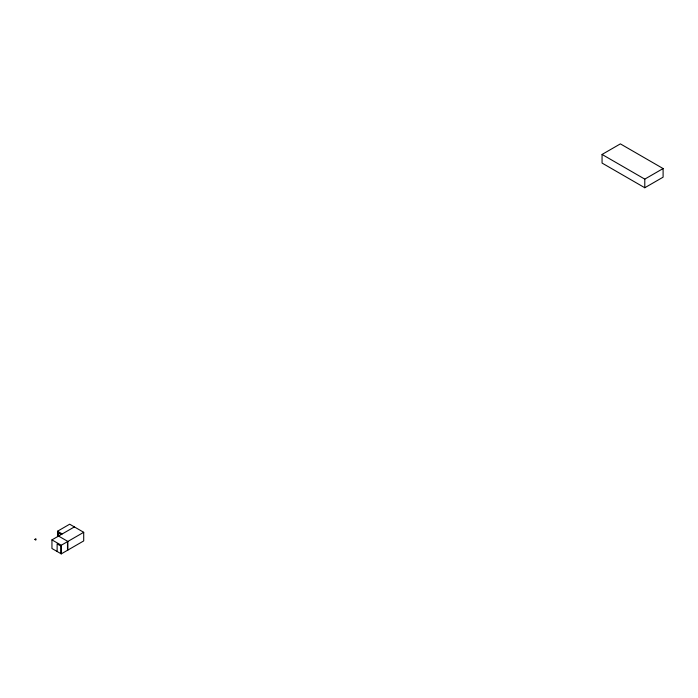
<?xml version="1.0" encoding="UTF-8"?>
<svg xmlns="http://www.w3.org/2000/svg" width="698" height="698" viewBox="0 0 698 698"><rect width="100%" height="100%" fill="white"/><g stroke="black" fill="none" stroke-linecap="round" stroke-linejoin="round"><path stroke-width="1.05" d="M602.06 154.45L620.374 143.875L663.1 168.55L663.1 177.17L644.786 187.745L602.06 163.07L602.06 154.45L644.786 179.124L663.1 168.55M57.515 536.614L57.515 531.23L69.678 524.207L83.708 532.304L83.708 540.924L61.276 553.872L51.949 548.497L51.949 539.877L74.389 526.92M51.949 539.877L61.276 545.251L83.708 532.304M57.515 531.23L62.218 533.944M61.328 534.485L58.536 532.879L58.536 536.116M58.545 536.064L67.872 541.447L67.872 550.068M644.786 179.124L644.786 187.745M67.488 542.259L67.488 549.85M61.276 545.251L61.276 553.872M60.892 553.654L60.892 546.063L57.131 543.89L57.131 551.481M34.9 539.423C36.497 541.805 36.462 537.006 34.909 539.388"/></g></svg>
